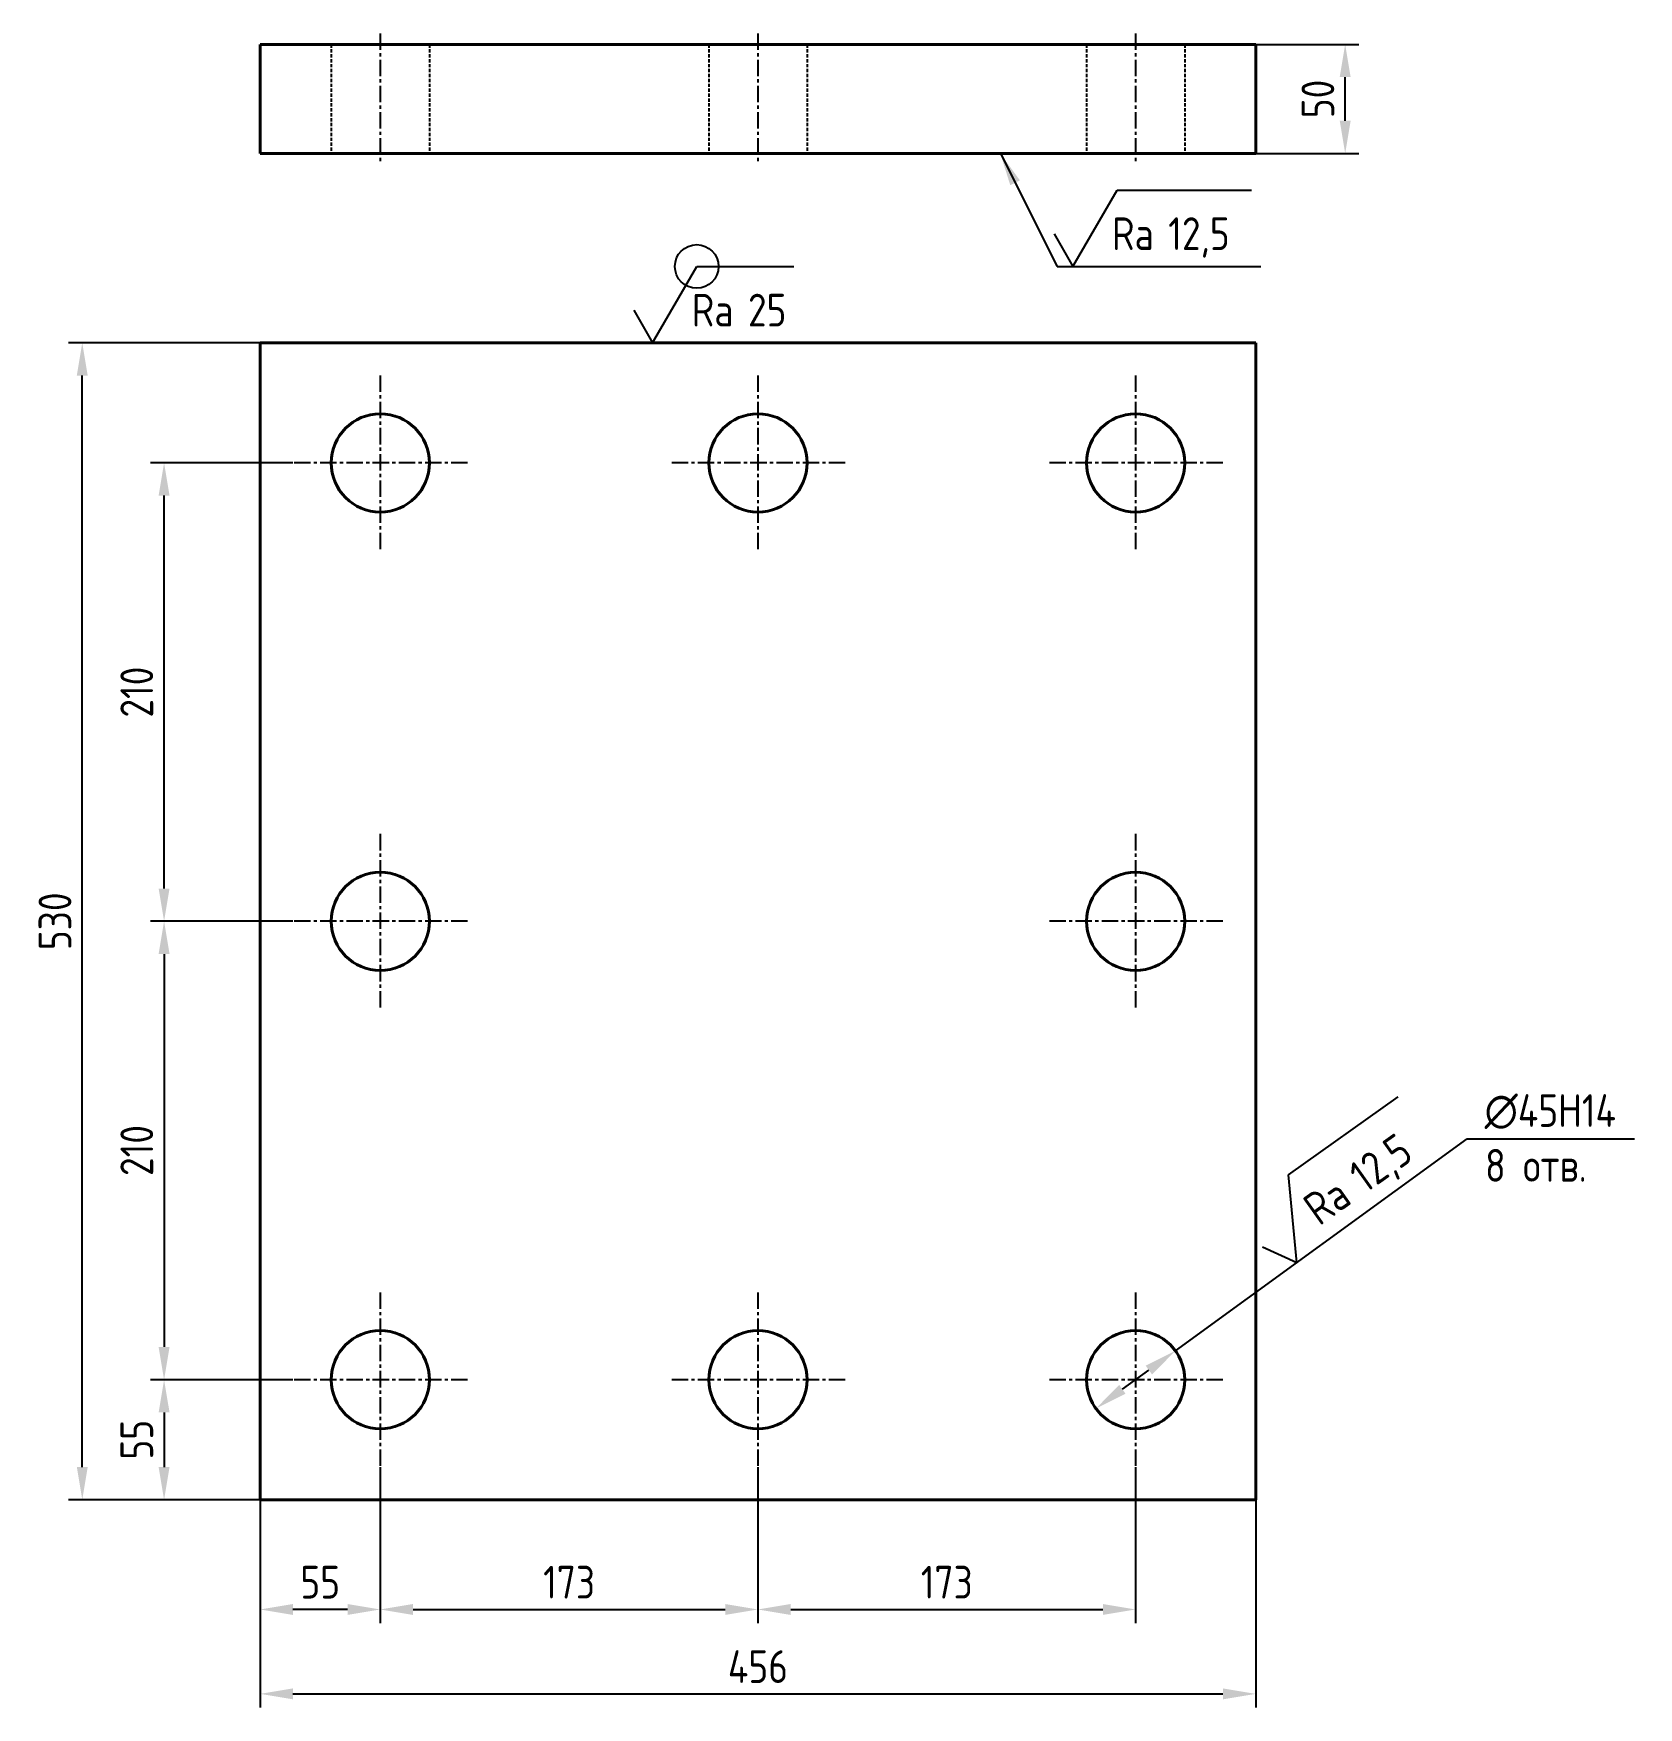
# Model space of a CAD drawing. Header units: millimetres. Extents: x 33 to 768, y 338 to 1105.
import ezdxf

# ---------------------------------------------------------------- set-up
doc = ezdxf.new("R2010")
doc.units = ezdxf.units.MM
doc.header["$LTSCALE"] = 6
doc.linetypes.add('CENTER', pattern=[2, 1.25, -0.25, 0.25, -0.25])
doc.linetypes.add('HIDDEN', pattern=[0.375, 0.25, -0.125])
for name, color, linetype in [('Cent', 5, 'CENTER'), ('DIM', 7, 'Continuous'), ('HIDE', 2, 'HIDDEN'), ('Text', 3, 'Continuous')]:
    doc.layers.add(name, color=color, linetype=linetype)
doc.layers.add('Cont', color=6, linetype='Continuous', lineweight=40)
doc.styles.add('Style1', font='romans.shx', dxfattribs={"width": 0.8})
doc.dimstyles.new('Dia5', dxfattribs={"dimscale": 5, "dimtxt": 3, "dimasz": 3, "dimexe": 1.25, "dimexo": 0, "dimgap": 1, "dimtad": 1, "dimtoh": 1, "dimdec": 3, "dimtxsty": 'Style1', "dimcen": 2.5, "dimclrt": 3, "dimadec": 0, "dimazin": 0, "dimtfac": 1, "dimtdec": 3, "dimtmove": 0, "dimatfit": 2, "dimfxl": 1, "dimarcsym": 0})
doc.dimstyles.new('Lin5', dxfattribs={"dimscale": 5, "dimtxt": 3, "dimasz": 3, "dimexe": 1.25, "dimexo": 0, "dimgap": 1, "dimtad": 1, "dimdec": 3, "dimtxsty": 'Style1', "dimcen": 2.5, "dimclrt": 3, "dimadec": 0, "dimazin": 0, "dimtfac": 1, "dimtdec": 3, "dimtmove": 0, "dimatfit": 3, "dimldrblk": 'DOT', "dimfxl": 1, "dimarcsym": 0})

# ---------------------------------------------------------------- blocks, each defined once
blk = doc.blocks.new('*D24')
at = {"layer": 'DIM', "color": 0, "lineweight": -2, "transparency": 16777216}
for p, q in [((192.04, 448.64), (192.04, 377.12)), ((137.04, 433.64), (137.04, 377.12)), ((177.04, 383.37), (152.04, 383.37))]:
    blk.add_line(p, q, dxfattribs=at)
at = {"layer": 'DIM', "color": 0, "transparency": 16777216}
for points in [[(152.04, 385.87), (152.04, 380.87), (137.04, 383.37)], [(177.04, 385.87), (177.04, 380.87), (192.04, 383.37)]]:
    blk.add_solid(points, dxfattribs=at)
at = {"layer": 'DIM', "color": 3, "transparency": 16777216, "insert": (164.54, 395.87), "char_height": 15, "attachment_point": 5, "style": 'Style1'}
blk.add_mtext('\\A1;55', dxfattribs=at)
blk = doc.blocks.new('_Dot')
at = {"color": 0, "linetype": 'ByBlock', "lineweight": -2}
blk.add_line((-0.5, 0), (-1, 0), dxfattribs=at)
at = {"color": 0, "linetype": 'ByBlock', "const_width": 0.5}
blk.add_lwpolyline([(-0.25, 0, 1), (0.25, 0, 1)], format="xyb", close=True, dxfattribs=at)
blk = doc.blocks.new('*D25')
at = {"layer": 'DIM', "color": 0, "lineweight": -2, "transparency": 16777216}
for p, q in [((192.04, 448.64), (192.04, 377.12)), ((365.04, 448.64), (365.04, 377.12)), ((207.04, 383.37), (350.04, 383.37))]:
    blk.add_line(p, q, dxfattribs=at)
at = {"layer": 'DIM', "color": 0, "transparency": 16777216}
for points in [[(207.04, 385.87), (207.04, 380.87), (192.04, 383.37)], [(350.04, 385.87), (350.04, 380.87), (365.04, 383.37)]]:
    blk.add_solid(points, dxfattribs=at)
at = {"layer": 'DIM', "color": 3, "transparency": 16777216, "insert": (278.54, 395.87), "char_height": 15, "attachment_point": 5, "style": 'Style1'}
blk.add_mtext('\\A1;173', dxfattribs=at)
blk = doc.blocks.new('*D26')
at = {"layer": 'DIM', "color": 0, "lineweight": -2, "transparency": 16777216}
for p, q in [((365.04, 448.64), (365.04, 377.12)), ((538.04, 448.64), (538.04, 377.12)), ((380.04, 383.37), (523.04, 383.37))]:
    blk.add_line(p, q, dxfattribs=at)
at = {"layer": 'DIM', "color": 0, "transparency": 16777216}
for points in [[(380.04, 385.87), (380.04, 380.87), (365.04, 383.37)], [(523.04, 385.87), (523.04, 380.87), (538.04, 383.37)]]:
    blk.add_solid(points, dxfattribs=at)
at = {"layer": 'DIM', "color": 3, "transparency": 16777216, "insert": (451.54, 395.87), "char_height": 15, "attachment_point": 5, "style": 'Style1'}
blk.add_mtext('\\A1;173', dxfattribs=at)
blk = doc.blocks.new('*D27')
at = {"layer": 'DIM', "color": 0, "lineweight": -2, "transparency": 16777216}
for p, q in [((152.04, 908.64), (86.76, 908.64)), ((93.01, 713.64), (93.01, 893.64)), ((152.04, 698.64), (86.76, 698.64))]:
    blk.add_line(p, q, dxfattribs=at)
at = {"layer": 'DIM', "color": 0, "transparency": 16777216}
for points in [[(90.51, 893.64), (95.51, 893.64), (93.01, 908.64)], [(90.51, 713.64), (95.51, 713.64), (93.01, 698.64)]]:
    blk.add_solid(points, dxfattribs=at)
at = {"layer": 'DIM', "color": 3, "transparency": 16777216, "insert": (80.51, 803.64), "char_height": 15, "attachment_point": 5, "rotation": 90, "style": 'Style1'}
blk.add_mtext('\\A1;210', dxfattribs=at)
blk = doc.blocks.new('*D28')
at = {"layer": 'DIM', "color": 0, "lineweight": -2, "transparency": 16777216}
for p, q in [((137.04, 433.64), (137.04, 338.45)), ((593.04, 433.64), (593.04, 338.45)), ((152.04, 344.7), (578.04, 344.7))]:
    blk.add_line(p, q, dxfattribs=at)
at = {"layer": 'DIM', "color": 0, "transparency": 16777216}
for points in [[(152.04, 347.2), (152.04, 342.2), (137.04, 344.7)], [(578.04, 347.2), (578.04, 342.2), (593.04, 344.7)]]:
    blk.add_solid(points, dxfattribs=at)
at = {"layer": 'DIM', "color": 3, "transparency": 16777216, "insert": (365.04, 357.2), "char_height": 15, "attachment_point": 5, "style": 'Style1'}
blk.add_mtext('\\A1;456', dxfattribs=at)
blk = doc.blocks.new('*D29')
at = {"layer": 'DIM', "color": 0, "lineweight": -2, "transparency": 16777216}
for p, q in [((556.24, 501.86), (689.86, 598.95)), ((689.86, 598.95), (761.14, 598.95)), ((531.97, 484.23), (544.1, 493.04))]:
    blk.add_line(p, q, dxfattribs=at)
at = {"layer": 'DIM', "color": 0, "transparency": 16777216}
for points in [[(542.64, 495.07), (545.57, 491.02), (556.24, 501.86)], [(530.5, 486.25), (533.44, 482.2), (519.83, 475.41)]]:
    blk.add_solid(points, dxfattribs=at)
at = {"layer": 'DIM', "color": 3, "transparency": 16777216, "insert": (728, 611.45), "char_height": 15, "attachment_point": 5, "style": 'Style1'}
blk.add_mtext('∅45H14', dxfattribs=at)
blk = doc.blocks.new('*D30')
at = {"layer": 'DIM', "color": 0, "linetype": 'ByBlock', "lineweight": -2, "transparency": 16777216}
for p, q in [((152.04, 698.64), (86.76, 698.64)), ((93.01, 683.64), (93.01, 503.64)), ((152.04, 488.64), (86.76, 488.64))]:
    blk.add_line(p, q, dxfattribs=at)
at = {"layer": 'DIM', "color": 0, "transparency": 16777216}
for points in [[(90.51, 683.64), (95.51, 683.64), (93.01, 698.64)], [(90.51, 503.64), (95.51, 503.64), (93.01, 488.64)]]:
    blk.add_solid(points, dxfattribs=at)
at = {"layer": 'DIM', "color": 3, "transparency": 16777216, "insert": (80.51, 593.64), "char_height": 15, "attachment_point": 5, "rotation": 90, "style": 'Style1'}
blk.add_mtext('210', dxfattribs=at)
blk = doc.blocks.new('sherISO_01')
at = {"layer": 'Text'}
blk.add_line((4.04, 7), (16.36, 7), dxfattribs=at)
blk.add_lwpolyline([(-1.73, 3), (0, 0), (4.04, 7)], dxfattribs=at)
at = {"layer": 'Text', "style": 'Style1', "width": 0.8}
blk.add_text('Ra', height=3, dxfattribs=at).set_placement((3.58, 1.5))
blk.add_attdef('12,5', (8.73, 1.5), '', height=3, dxfattribs=at)
blk = doc.blocks.new('*D31')
at = {"layer": 'DIM', "color": 0, "lineweight": -2, "transparency": 16777216}
for p, q in [((152.04, 488.64), (86.76, 488.64)), ((93.01, 473.64), (93.01, 448.64)), ((137.04, 433.64), (86.76, 433.64))]:
    blk.add_line(p, q, dxfattribs=at)
at = {"layer": 'DIM', "color": 0, "transparency": 16777216}
for points in [[(90.51, 473.64), (95.51, 473.64), (93.01, 488.64)], [(90.51, 448.64), (95.51, 448.64), (93.01, 433.64)]]:
    blk.add_solid(points, dxfattribs=at)
at = {"layer": 'DIM', "color": 3, "transparency": 16777216, "insert": (80.51, 461.14), "char_height": 15, "attachment_point": 5, "rotation": 90, "style": 'Style1'}
blk.add_mtext('55', dxfattribs=at)
blk = doc.blocks.new('*D32')
at = {"layer": 'DIM', "color": 0, "lineweight": -2, "transparency": 16777216}
for p, q in [((593.03, 1100.37), (640.28, 1100.37)), ((634.03, 1065.37), (634.03, 1085.37)), ((593.03, 1050.37), (640.28, 1050.37))]:
    blk.add_line(p, q, dxfattribs=at)
at = {"layer": 'DIM', "color": 0, "transparency": 16777216}
for points in [[(631.53, 1085.37), (636.53, 1085.37), (634.03, 1100.37)], [(631.53, 1065.37), (636.53, 1065.37), (634.03, 1050.37)]]:
    blk.add_solid(points, dxfattribs=at)
at = {"layer": 'DIM', "color": 3, "transparency": 16777216, "insert": (621.53, 1075.37), "char_height": 15, "attachment_point": 5, "rotation": 90, "style": 'Style1'}
blk.add_mtext('50', dxfattribs=at)
blk = doc.blocks.new('*D33')
at = {"layer": 'DIM', "color": 0, "lineweight": -2, "transparency": 16777216}
for p, q in [((137.04, 963.64), (49.28, 963.64)), ((55.53, 448.64), (55.53, 948.64)), ((137.04, 433.64), (49.28, 433.64))]:
    blk.add_line(p, q, dxfattribs=at)
at = {"layer": 'DIM', "color": 0, "transparency": 16777216}
for points in [[(53.03, 948.64), (58.03, 948.64), (55.53, 963.64)], [(53.03, 448.64), (58.03, 448.64), (55.53, 433.64)]]:
    blk.add_solid(points, dxfattribs=at)
at = {"layer": 'DIM', "color": 3, "transparency": 16777216, "insert": (43.03, 698.64), "char_height": 15, "attachment_point": 5, "rotation": 90, "style": 'Style1'}
blk.add_mtext('530', dxfattribs=at)
blk = doc.blocks.new('A$C6CF913E7')
at = {"layer": 'Text'}
blk.add_circle((0, 0), 2, dxfattribs=at)
blk = doc.blocks.new('sherISO_07')
at = {"layer": 'Text'}
blk.add_line((4.04, 7), (12.93, 7), dxfattribs=at)
blk.add_lwpolyline([(-1.73, 3), (0, 0), (4.04, 7)], dxfattribs=at)
blk.add_blockref('A$C6CF913E7', (4.04, 7))
at = {"layer": 'Text', "style": 'Style1', "width": 0.8}
blk.add_text('Ra', height=3, dxfattribs=at).set_placement((3.58, 1.5))
blk.add_attdef('25', (8.73, 1.5), '', height=3, dxfattribs=at)

msp = doc.modelspace()

# ---------------------------------------------------------------- linework, layer by layer
at = {"layer": 'Cent'}
for p, q in [((192.0329, 1105.3712), (192.0329, 1045.3712)), ((365.0329, 1105.3712), (365.0329, 1045.3712)), ((538.0312, 1105.3712), (538.0312, 1045.3712)), ((192.0371, 948.6352), (192.0371, 868.6352)), ((365.0371, 948.6352), (365.0371, 868.6352)), ((538.0371, 948.6352), (538.0371, 868.6352)), ((232.0371, 908.6352), (152.0371, 908.6352)), ((405.0371, 908.6352), (325.0371, 908.6352)), ((578.0371, 908.6352), (498.0371, 908.6352)), ((192.0371, 738.6352), (192.0371, 658.6352)), ((538.0371, 738.6352), (538.0371, 658.6352)), ((232.0371, 698.6352), (152.0371, 698.6352)), ((578.0371, 698.6352), (498.0371, 698.6352)), ((192.0371, 528.6352), (192.0371, 448.6352)), ((365.0371, 528.6352), (365.0371, 448.6352)), ((538.0371, 528.6352), (538.0371, 448.6352)), ((232.0371, 488.6352), (152.0371, 488.6352)), ((405.0371, 488.6352), (325.0371, 488.6352)), ((578.0371, 488.6352), (498.0371, 488.6352))]:
    msp.add_line(p, q, dxfattribs=at)
at = {"layer": 'Cont'}
for p, q in [((137.0372, 1100.3712), (593.0329, 1100.3712)), ((137.0372, 1100.3712), (137.0372, 1050.3712)), ((593.0329, 1100.3712), (593.0329, 1050.3712)), ((137.0372, 1050.3712), (593.0329, 1050.3712)), ((593.0371, 963.6352), (137.0371, 963.6352)), ((137.0371, 963.6352), (137.0371, 433.6352)), ((593.0371, 963.6352), (593.0371, 433.6352)), ((137.0371, 433.6352), (593.0371, 433.6352))]:
    msp.add_line(p, q, dxfattribs=at)
for centre in [(192.0371, 908.6352), (365.0371, 908.6352), (538.0371, 908.6352), (192.0371, 698.6352), (538.0371, 698.6352), (192.0371, 488.6352), (365.0371, 488.6352), (538.0371, 488.6352)]:
    msp.add_circle(centre, 22.5, dxfattribs=at)
at = {"layer": 'DIM'}
msp.add_line((737.8398, 598.9478), (766.4921, 598.9478), dxfattribs=at)
at = {"layer": 'HIDE'}
for p, q in [((169.5329, 1100.3712), (169.5329, 1050.3712)), ((214.5329, 1100.3712), (214.5329, 1050.3712)), ((342.5329, 1100.3712), (342.5329, 1050.3712)), ((387.5329, 1100.3712), (387.5329, 1050.3712)), ((515.5312, 1100.3712), (515.5312, 1050.3712)), ((560.5312, 1100.3712), (560.5312, 1050.3712))]:
    msp.add_line(p, q, dxfattribs=at)

# ---------------------------------------------------------------- block references
at = {"layer": 'DIM', "xscale": 5, "yscale": 5, "zscale": 5}
for name, p, values in [('sherISO_01', (509.3242, 998.6549), {'12,5': '12,5'}), ('sherISO_07', (316.8076, 963.6352), {'25': '25'})]:
    msp.add_blockref(name, p, dxfattribs=at).add_auto_attribs(values)
at = {"layer": 'DIM', "xscale": 5, "yscale": 5, "zscale": 5, "rotation": 35.38419315718625}
msp.add_blockref('sherISO_01', (611.9003, 542.3037), dxfattribs=at).add_auto_attribs({'12,5': '12,5'})

# ---------------------------------------------------------------- texts
at = {"layer": 'Text', "style": 'Style1', "width": 0.8}
msp.add_text('8 отв.', height=15, dxfattribs=at).set_placement((698.1205, 579.3376))

# ---------------------------------------------------------------- dimensions: what is measured, and where the dimension line sits
at = {"layer": 'DIM'}
for base, p1, p2, picture, middle in [((634.0291, 1100.3712), (593.0329, 1050.3712), (593.0329, 1100.3712), '*D32', (621.5291, 1075.3712)), ((55.529, 963.6352), (137.0371, 433.6352), (137.0371, 963.6352), '*D33', (43.029, 698.6352)), ((93.0144, 433.6352), (152.0371, 488.6352), (137.0371, 433.6352), '*D31', (80.5144, 461.1352))]:
    dim = msp.add_linear_dim(base=base, p1=p1, p2=p2, angle=90, dimstyle='Dia5', dxfattribs=at)
    dim.commit()
    dim.dimension.update_dxf_attribs({"geometry": picture, "text_midpoint": middle})
for base, p2, override, picture, middle in [((93.0144, 908.6352), (152.0371, 908.6352), {"dimtfac": 0.666667, "dimtdec": 0, "dimtolj": 1, "dimtzin": 0}, '*D27', (80.5144, 803.6352)), ((93.0144, 488.6352), (152.0371, 488.6352), {"dimarcsym": 1}, '*D30', (80.5144, 593.6352))]:
    dim = msp.add_linear_dim(base=base, p1=(152.0371, 698.6352), p2=p2, angle=90, dimstyle='Lin5', override=override, dxfattribs=at)
    dim.commit()
    dim.dimension.update_dxf_attribs({"geometry": picture, "text_midpoint": middle})
dim = msp.add_diameter_dim_2p(p1=(519.8347, 475.4094), p2=(556.2396, 501.8609), text='<>H14', dimstyle='Dia5', dxfattribs=at)
dim.commit()
dim.dimension.update_dxf_attribs({"geometry": '*D29', "text_midpoint": (728.0014, 598.9478), "dimtype": 163})
for base, p1, p2, picture, middle in [((137.0371, 383.3671), (192.0371, 448.6352), (137.0371, 433.6352), '*D24', (164.5371, 395.8671)), ((365.0371, 383.3671), (192.0371, 448.6352), (365.0371, 448.6352), '*D25', (278.5371, 395.8671)), ((538.0371, 383.3671), (365.0371, 448.6352), (538.0371, 448.6352), '*D26', (451.5371, 395.8671)), ((593.0371, 344.7021), (137.0371, 433.6352), (593.0371, 433.6352), '*D28', (365.0371, 357.2021))]:
    dim = msp.add_linear_dim(base=base, p1=p1, p2=p2, dimstyle='Lin5', override={"dimtfac": 0.666667, "dimtdec": 0, "dimtolj": 1, "dimtzin": 0}, dxfattribs=at)
    dim.commit()
    dim.dimension.update_dxf_attribs({"geometry": picture, "text_midpoint": middle})

# ---------------------------------------------------------------- leaders
at = {"layer": 'DIM', "annotation_type": 0, "has_hookline": 1, "hookline_direction": 0}
msp.add_leader([(476.0744, 1050.3712), (502.1225, 998.6549), (589.3394, 998.6549)], dimstyle='Dia5', dxfattribs=at)

doc.saveas('drawing.dxf')
